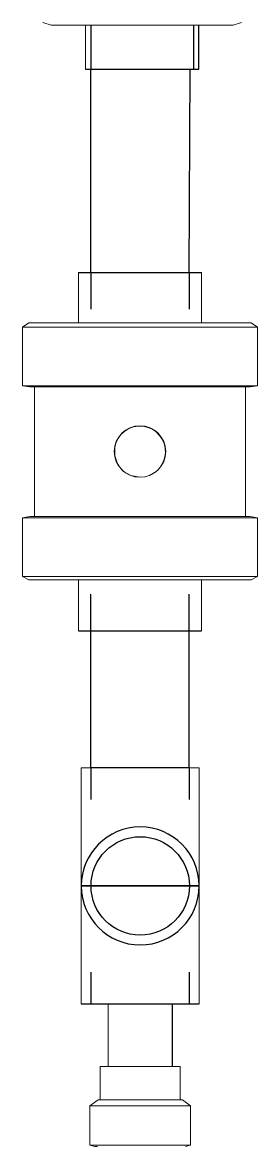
# Model space of a CAD drawing. Header units: inches. Extents: x 13 to 12015, y 11 to 4983.
# Drawn here: x 1416 to 1535, y 715 to 1280 of the extents above; entities that cross this region are included whole.
import ezdxf

# ---------------------------------------------------------------- set-up
doc = ezdxf.new("R2010")
doc.units = ezdxf.units.IN
doc.header["$MEASUREMENT"] = 0
doc.layers.add('PDF _Геометрия', color=7, linetype='Continuous')

msp = doc.modelspace()

# ---------------------------------------------------------------- linework, layer by layer
for p, q in [((1450.68997, 1278.47152), (1450.68997, 1256.22047)), ((1502.35876, 1278.47152), (1502.35876, 1256.22047)), ((1504.98717, 1256.22043), (1504.98717, 1278.47149)), ((1448.06156, 1256.22043), (1504.98717, 1256.22043)), ((1450.68997, 1154.15485), (1450.68997, 1256.22047)), ((1500.18698, 1153.98222), (1500.71117, 1256.22047)), ((1444.50284, 1153.98222), (1506.37411, 1153.98222)), ((1450.68997, 1154.15485), (1450.68997, 1135.64847)), ((1500.18698, 1154.15485), (1500.18698, 1135.64847)), ((1450.68997, 973.85038), (1450.68997, 992.35676)), ((1500.18698, 973.85038), (1500.18698, 992.35676)), ((1444.50284, 973.85038), (1506.37411, 973.85038)), ((1450.68982, 904.90857), (1450.68997, 973.85038)), ((1500.16586, 904.90858), (1500.18698, 973.85038)), ((1500.18683, 904.90858), (1450.68982, 904.90857)), ((1450.71094, 904.90857), (1450.71094, 889.03276)), ((1500.18683, 904.90858), (1500.18683, 889.03277)), ((1505.19528, 845.60442), (1445.89116, 845.60439)), ((1445.89116, 845.60439), (1505.19528, 845.60442)), ((1450.89962, 786.30023), (1450.89961, 802.17604)), ((1500.37551, 786.30024), (1500.3755, 802.17605)), ((1445.89118, 786.30022), (1505.1953, 786.30022)), ((1459.47208, 786.30022), (1491.6144, 786.30022)), ((1491.6144, 786.30022), (1491.6144, 754.83594))]:
    msp.add_line(p, q)
msp.add_circle((1475.54322, 845.6044), 24.7485)
msp.add_circle((1475.54322, 845.6044), 24.7485)
for start, end in [(0.0000185, 180.0000185), (180.0000185, 0.0000185)]:
    msp.add_arc((1475.54322, 845.6044), 29.65206, start, end)
at = {"layer": 'PDF _Геометрия', "lineweight": 9}
for points in [[(1430.81697, 1278.47149), (1426.55218, 1279.76947)], [(1448.24692, 1278.47149), (1443.24043, 1278.47149), (1438.79022, 1278.47149), (1435.45256, 1278.47149), (1432.8566, 1278.47149), (1431.18777, 1278.47149), (1430.81692, 1278.47149), (1431.18777, 1278.47149), (1432.8566, 1278.47149), (1435.45256, 1278.47149), (1438.79022, 1278.47149), (1443.24043, 1278.47149), (1448.24692, 1278.47149), (1453.99511, 1278.47149), (1460.29958, 1278.47149), (1466.97489, 1278.47149), (1473.83564, 1278.47149), (1480.88181, 1278.47149), (1487.74255, 1278.47149), (1494.41787, 1278.47149), (1500.72233, 1278.47149), (1506.47052, 1278.47149), (1511.47701, 1278.47149), (1513.33126, 1278.47149)], [(1504.80182, 1278.47149), (1509.8083, 1278.47149), (1514.25852, 1278.47149), (1517.59617, 1278.47149), (1520.19213, 1278.47149), (1521.86096, 1278.47149), (1522.23181, 1278.47149), (1521.86096, 1278.47149), (1520.19213, 1278.47149), (1517.59617, 1278.47149), (1514.25852, 1278.47149), (1509.8083, 1278.47149), (1504.80182, 1278.47149), (1499.05362, 1278.47149), (1492.74916, 1278.47149), (1486.07384, 1278.47149), (1479.2131, 1278.47149), (1472.16693, 1278.47149), (1465.30618, 1278.47149), (1458.63087, 1278.47149), (1452.3264, 1278.47149), (1446.57821, 1278.47149), (1441.57172, 1278.47149), (1439.71747, 1278.47149)], [(1448.06156, 1278.47149), (1448.06156, 1256.22043)], [(1460.29962, 1278.47149), (1457.14739, 1278.47149)], [(1474.20653, 1278.47149), (1472.72313, 1278.47149)], [(1522.23176, 1278.47149), (1526.49655, 1279.76947)], [(1444.50284, 1128.65933), (1444.50284, 1153.98222)], [(1506.37411, 1153.98218), (1506.37411, 1128.65929)], [(1534.56888, 1126.57086), (1534.04675, 1126.57086), (1531.95827, 1126.57086), (1528.82555, 1126.57086), (1524.38751, 1126.57086), (1518.90523, 1126.57086), (1512.37872, 1126.57086), (1505.06902, 1126.57086), (1496.97614, 1126.57086), (1488.6222, 1126.57086), (1479.74613, 1126.57086), (1471.13112, 1126.57086), (1462.25506, 1126.57086), (1453.90112, 1126.57086), (1445.80823, 1126.57086), (1438.49853, 1126.57086), (1431.97202, 1126.57086), (1426.48974, 1126.57086), (1422.05171, 1126.57086), (1418.91898, 1126.57086), (1416.83049, 1126.57086), (1416.30837, 1126.57086), (1419.4411, 1128.65935)], [(1416.30837, 1097.07107), (1416.30837, 1126.57093)], [(1511.33432, 1128.65933), (1518.38296, 1128.65933), (1523.86524, 1128.65933), (1528.04221, 1128.65933), (1530.65282, 1128.65933), (1531.436, 1128.65933), (1530.65282, 1128.65933), (1528.04221, 1128.65933), (1523.86524, 1128.65933), (1518.38296, 1128.65933), (1511.33432, 1128.65933), (1503.5025, 1128.65933), (1494.62644, 1128.65933), (1485.22825, 1128.65933), (1475.30795, 1128.65933), (1465.6487, 1128.65933), (1456.25051, 1128.65933), (1447.37445, 1128.65933), (1439.54263, 1128.65933), (1432.49398, 1128.65933), (1427.01172, 1128.65933), (1422.83474, 1128.65933), (1420.22413, 1128.65933), (1419.44095, 1128.65933)], [(1419.44097, 1128.65933), (1420.22416, 1128.65933), (1422.83476, 1128.65933), (1427.01173, 1128.65933), (1432.49401, 1128.65933), (1439.54265, 1128.65933), (1439.80371, 1128.65933)], [(1531.43598, 1128.65933), (1534.56871, 1126.57084)], [(1534.56884, 1126.57086), (1534.56884, 1097.071)], [(1419.96307, 1096.54884), (1416.30822, 1097.07096)], [(1416.30834, 1097.07107), (1416.83047, 1097.07107), (1418.91895, 1097.07107), (1422.05167, 1097.07107), (1426.48971, 1097.07107), (1431.97198, 1097.07107), (1438.4985, 1097.07107), (1445.8082, 1097.07107), (1453.90108, 1097.07107), (1462.25502, 1097.07107), (1471.13109, 1097.07107), (1479.74609, 1097.07107), (1488.62216, 1097.07107), (1496.9761, 1097.07107), (1505.06898, 1097.07107), (1512.37868, 1097.07107), (1518.9052, 1097.07107), (1524.38748, 1097.07107), (1528.82551, 1097.07107), (1531.95824, 1097.07107), (1534.04672, 1097.07107), (1534.56884, 1097.07107), (1530.91399, 1096.54895)], [(1420.74649, 1096.54884), (1419.96331, 1096.54884), (1420.74649, 1096.54884), (1423.3571, 1096.54884), (1427.27301, 1096.54884), (1433.01634, 1096.54884), (1439.80392, 1096.54884), (1447.63574, 1096.54884), (1456.51181, 1096.54884), (1465.90999, 1096.54884), (1475.30818, 1096.54884), (1484.96743, 1096.54884), (1494.36561, 1096.54884), (1503.24167, 1096.54884), (1511.0735, 1096.54884), (1517.86108, 1096.54884), (1523.60441, 1096.54884), (1527.52033, 1096.54884), (1530.13093, 1096.54884), (1530.91411, 1096.54884)], [(1422.31279, 1031.28366), (1422.31279, 1096.54884)], [(1528.56443, 1096.54884), (1528.56443, 1031.28366)], [(1530.91388, 1096.54884), (1530.1307, 1096.54884)], [(1416.30834, 1030.76156), (1416.83047, 1030.76156), (1418.91895, 1030.76156), (1422.05167, 1030.76156), (1426.48971, 1030.76156), (1431.97198, 1030.76156), (1438.4985, 1030.76156), (1445.8082, 1030.76156), (1453.90108, 1030.76156), (1462.25502, 1030.76156), (1471.13109, 1030.76156), (1479.74609, 1030.76156), (1488.62216, 1030.76156), (1496.9761, 1030.76156), (1505.06898, 1030.76156), (1512.37868, 1030.76156), (1518.9052, 1030.76156), (1524.38748, 1030.76156), (1528.82551, 1030.76156), (1531.95824, 1030.76156), (1534.04672, 1030.76156), (1534.56884, 1030.76156), (1534.56884, 1001.2617)], [(1416.30837, 1030.76156), (1419.96322, 1031.28368)], [(1416.30837, 1001.2617), (1416.30837, 1030.76156)], [(1419.96307, 1031.28366), (1420.74626, 1031.28366)], [(1420.74649, 1031.28366), (1419.96331, 1031.28366)], [(1530.13073, 1031.28366), (1530.91391, 1031.28366), (1530.13073, 1031.28366), (1527.52012, 1031.28366), (1523.60421, 1031.28366), (1517.86087, 1031.28366), (1511.0733, 1031.28366), (1503.24147, 1031.28366), (1494.36541, 1031.28366), (1484.96722, 1031.28366), (1475.30798, 1031.28366), (1465.90979, 1031.28366), (1456.51161, 1031.28366), (1447.63555, 1031.28366), (1439.80372, 1031.28366), (1433.01614, 1031.28366), (1427.27281, 1031.28366), (1423.35689, 1031.28366), (1420.74629, 1031.28366)], [(1530.91388, 1031.28366), (1534.56873, 1030.76154)], [(1419.44097, 999.43435), (1416.30824, 1001.26178)], [(1416.30834, 1001.2617), (1416.83047, 1001.2617), (1418.91895, 1001.2617), (1422.05167, 1001.2617), (1426.48971, 1001.2617), (1431.97198, 1001.2617), (1438.4985, 1001.2617), (1445.8082, 1001.2617), (1453.90108, 1001.2617), (1462.25502, 1001.2617), (1471.13109, 1001.2617), (1479.74609, 1001.2617), (1488.62216, 1001.2617), (1496.9761, 1001.2617), (1505.06898, 1001.2617), (1512.37868, 1001.2617), (1518.9052, 1001.2617), (1524.38748, 1001.2617), (1528.82551, 1001.2617), (1531.95824, 1001.2617), (1534.04672, 1001.2617), (1534.56884, 1001.2617), (1531.43612, 999.43428)], [(1439.80368, 999.43435), (1439.54262, 999.43435), (1432.49398, 999.43435), (1427.0117, 999.43435), (1422.83473, 999.43435), (1420.22412, 999.43435), (1419.44094, 999.43435), (1420.22412, 999.43435), (1422.83473, 999.43435), (1427.0117, 999.43435), (1432.49398, 999.43435), (1439.54262, 999.43435), (1447.37444, 999.43435), (1456.2505, 999.43435), (1465.64869, 999.43435), (1475.30793, 999.43435), (1485.22824, 999.43435), (1494.62643, 999.43435), (1503.50249, 999.43435), (1511.33432, 999.43435), (1518.38295, 999.43435), (1523.86523, 999.43435), (1528.0422, 999.43435), (1530.6528, 999.43435), (1531.43598, 999.43435)], [(1444.50284, 973.85038), (1444.50284, 999.43433)], [(1506.37411, 999.43435), (1506.37411, 973.8504)], [(1531.43598, 999.43435), (1530.6528, 999.43435), (1528.04219, 999.43435), (1523.86522, 999.43435), (1518.38294, 999.43435), (1511.3343, 999.43435)], [(1445.89115, 904.90856), (1445.89116, 873.2657)], [(1475.43832, 904.90857), (1483.19187, 904.90858), (1490.31676, 904.90858), (1496.60342, 904.90858), (1501.21364, 904.90858), (1504.14741, 904.90858), (1505.19519, 904.90858), (1504.14741, 904.90858), (1501.21364, 904.90858), (1500.16586, 904.90858)], [(1505.19527, 873.26572), (1505.19526, 904.90859)], [(1445.89116, 873.26571), (1445.89116, 845.60439)], [(1505.19528, 845.60442), (1505.19527, 873.26573)], [(1445.89116, 845.60439), (1445.89117, 817.94308)], [(1505.19529, 817.9431), (1505.19528, 845.60442)], [(1445.89117, 817.94308), (1445.89118, 786.30022)], [(1505.1953, 786.30024), (1505.19529, 817.94311)], [(1459.47208, 786.30022), (1459.47208, 754.83594), (1460.01457, 754.83594), (1461.64203, 754.83594), (1464.21885, 754.83594), (1467.47377, 754.83594), (1471.40681, 754.83594), (1475.47546, 754.83594), (1479.67974, 754.83594), (1483.61278, 754.83594), (1486.8677, 754.83594), (1489.44452, 754.83594), (1491.07198, 754.83594), (1491.61447, 754.83594)], [(1455.40345, 738.01882), (1455.40345, 754.83593)], [(1459.47212, 754.83594), (1458.1159, 754.83594), (1456.08158, 754.83594), (1455.40347, 754.83594), (1456.08158, 754.83594), (1458.1159, 754.83594), (1461.23521, 754.83594), (1465.43949, 754.83594), (1470.32188, 754.83594), (1475.47551, 754.83594), (1480.76476, 754.83594), (1485.64715, 754.83594), (1489.85143, 754.83594), (1492.97073, 754.83594), (1495.00506, 754.83594), (1495.68317, 754.83594), (1495.68317, 738.01882)], [(1491.6144, 754.83594), (1492.97062, 754.83594), (1495.00495, 754.83594), (1495.68306, 754.83594)], [(1450.24975, 735.03519), (1454.31841, 738.01887)], [(1450.24975, 715.23437), (1450.24975, 735.03517)], [(1450.24977, 735.03519), (1450.65663, 735.03519), (1451.74161, 735.03519), (1453.64031, 735.03519), (1456.21713, 735.03519), (1459.33643, 735.03519), (1462.8626, 735.03519), (1466.93126, 735.03519), (1471.13553, 735.03519), (1475.47544, 735.03519), (1479.95096, 735.03519), (1484.15524, 735.03519), (1488.22389, 735.03519), (1491.75006, 735.03519), (1494.86937, 735.03519), (1497.44618, 735.03519), (1499.34489, 735.03519), (1500.42986, 735.03519), (1500.83673, 735.03519), (1500.83673, 715.23439)], [(1454.31838, 738.01882), (1454.58963, 738.01882), (1455.40336, 738.01882)], [(1491.75016, 738.01882), (1489.17334, 738.01882), (1486.18966, 738.01882), (1482.79911, 738.01882), (1479.27294, 738.01882), (1475.47553, 738.01882), (1471.81374, 738.01882), (1468.28757, 738.01882), (1464.89702, 738.01882), (1461.91334, 738.01882), (1459.33652, 738.01882), (1457.16657, 738.01882), (1455.53911, 738.01882), (1454.58976, 738.01882), (1454.31852, 738.01882)], [(1457.03085, 738.01882), (1456.08149, 738.01882)], [(1495.68317, 738.01882), (1496.4969, 738.01882), (1496.76814, 738.01882), (1496.4969, 738.01882), (1495.41193, 738.01882), (1493.92008, 738.01882), (1491.75013, 738.01882)], [(1496.7681, 738.01882), (1500.83676, 735.03514)], [(1450.24977, 715.23437), (1450.65663, 715.23437), (1451.74161, 715.23437), (1453.64031, 715.23437), (1456.21713, 715.23437), (1459.33643, 715.23437), (1462.8626, 715.23437), (1466.93126, 715.23437), (1471.13553, 715.23437), (1475.47544, 715.23437), (1479.95096, 715.23437), (1484.15524, 715.23437), (1488.22389, 715.23437), (1491.75006, 715.23437), (1494.86937, 715.23437), (1497.44618, 715.23437), (1499.34489, 715.23437), (1500.42986, 715.23437), (1500.83673, 715.23437), (1498.39554, 714.55626)], [(1454.0472, 714.55622), (1453.09785, 714.55622), (1452.69099, 714.55622), (1450.24979, 715.23433)]]:
    msp.add_lwpolyline(points, dxfattribs=at)
msp.add_lwpolyline([(1475.30808, 1051.12426), (1470.87005, 1051.90745), (1467.2152, 1053.99593), (1464.34353, 1057.38972), (1462.77717, 1061.82775), (1462.77717, 1066.26578, -2.150379108)], format="xyb", close=True, dxfattribs=at)
msp.add_lwpolyline([(1450.71094, 904.90857), (1449.87272, 904.90857), (1446.72938, 904.90856), (1445.89116, 904.90856), (1446.72938, 904.90856), (1449.87272, 904.90857), (1454.48293, 904.90857), (1460.56004, 904.90857), (1467.89448, 904.90857), (1475.43848, 904.90857), (1469.15181, 904.90857), (1463.07471, 904.90857), (1458.04538, 904.90857), (1454.06382, 904.90857), (1451.54916, 904.90857)], close=True, dxfattribs=at)
msp.add_circle((1475.43861, 1064.03634), 12.93361, dxfattribs=at)

doc.saveas('drawing.dxf')
